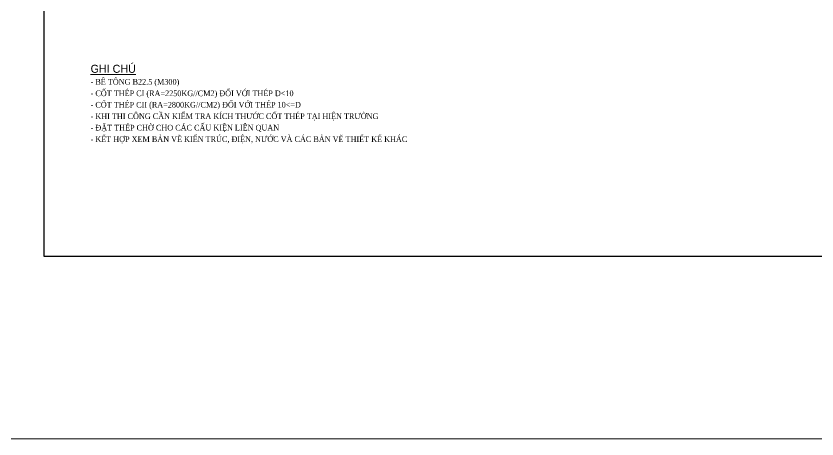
# Model space of a CAD drawing. Extents: x -165145 to 691808, y -202842 to 311040.
# Drawn here: x 212029 to 238283, y 28236 to 42082 of the extents above; entities that cross this region are included whole.
import ezdxf

# ---------------------------------------------------------------- set-up
doc = ezdxf.new("R2010")
doc.units = 0
doc.header["$LTSCALE"] = 10
doc.header["$MEASUREMENT"] = 0
doc.layers.get('Defpoints').update_dxf_attribs({"color": 5, "linetype": 'CONTINUOUS'})
doc.layers.add('GE_KC_NETMANH', color=8, linetype='CONTINUOUS', lineweight=20)
doc.layers.add('KC-TEXT', color=4, linetype='CONTINUOUS', lineweight=20)
doc.styles.add('GHICHUCOC', font='vntimeh.shx', dxfattribs={"width": 0.85, "bigfont": 'vnd.shx'})
doc.styles.add('VNCC-VnAvantH', font='')
doc.styles.get('VNCC-VnAvantH').set_extended_font_data('.VnAvantH')

msp = doc.modelspace()

# ---------------------------------------------------------------- linework, layer by layer
at = {"layer": 'Defpoints'}
msp.add_lwpolyline([(212954.62104, 55731.99009), (238829.62104, 55731.99009), (238829.62104, 34206.99009), (212954.62104, 34206.99009)], close=True, dxfattribs=at)
at = {"layer": 'GE_KC_NETMANH'}
msp.add_line((174130.40086, 28236.30009), (385223.40086, 28236.30009), dxfattribs=at)

# ---------------------------------------------------------------- texts
at = {"layer": 'KC-TEXT', "color": 4, "style": 'VNCC-VnAvantH'}
msp.add_text('%%Ughi chó', height=262.5, dxfattribs=at).set_placement((214473.78177, 40223.86416))
at = {"layer": 'KC-TEXT', "linetype": 'Continuous', "insert": (214473.78177, 40021.36416), "char_height": 187.5, "width": 10125.7422055, "attachment_point": 1, "line_spacing_factor": 1.2, "style": 'GHICHUCOC'}
msp.add_mtext('- bª t«ng B22.5 (M300)\\P- Cèt thÐp ci (ra=2250kg//cm2) ®èi víi thÐp D<10\\P- Cèt thÐp cii (ra=2800kg//cm2) ®èi víi thÐp 10<=D\\P- khi thi c«ng cÇn kiÓm tra kÝch th¦íC CèT THÐP T¹I HIÖN TR¦êNG\\P- ®Æt thÐp chê cho c¸c cÊu kiÖn liªn quan\\P- KÕT HîP XEM B¶N VÏ KIÕN TRóC, ®iÖn, n\xadíc vµ C¸C B¶N VÏ THIÕT KÕ KH¸C ', dxfattribs=at)

doc.saveas('drawing.dxf')
